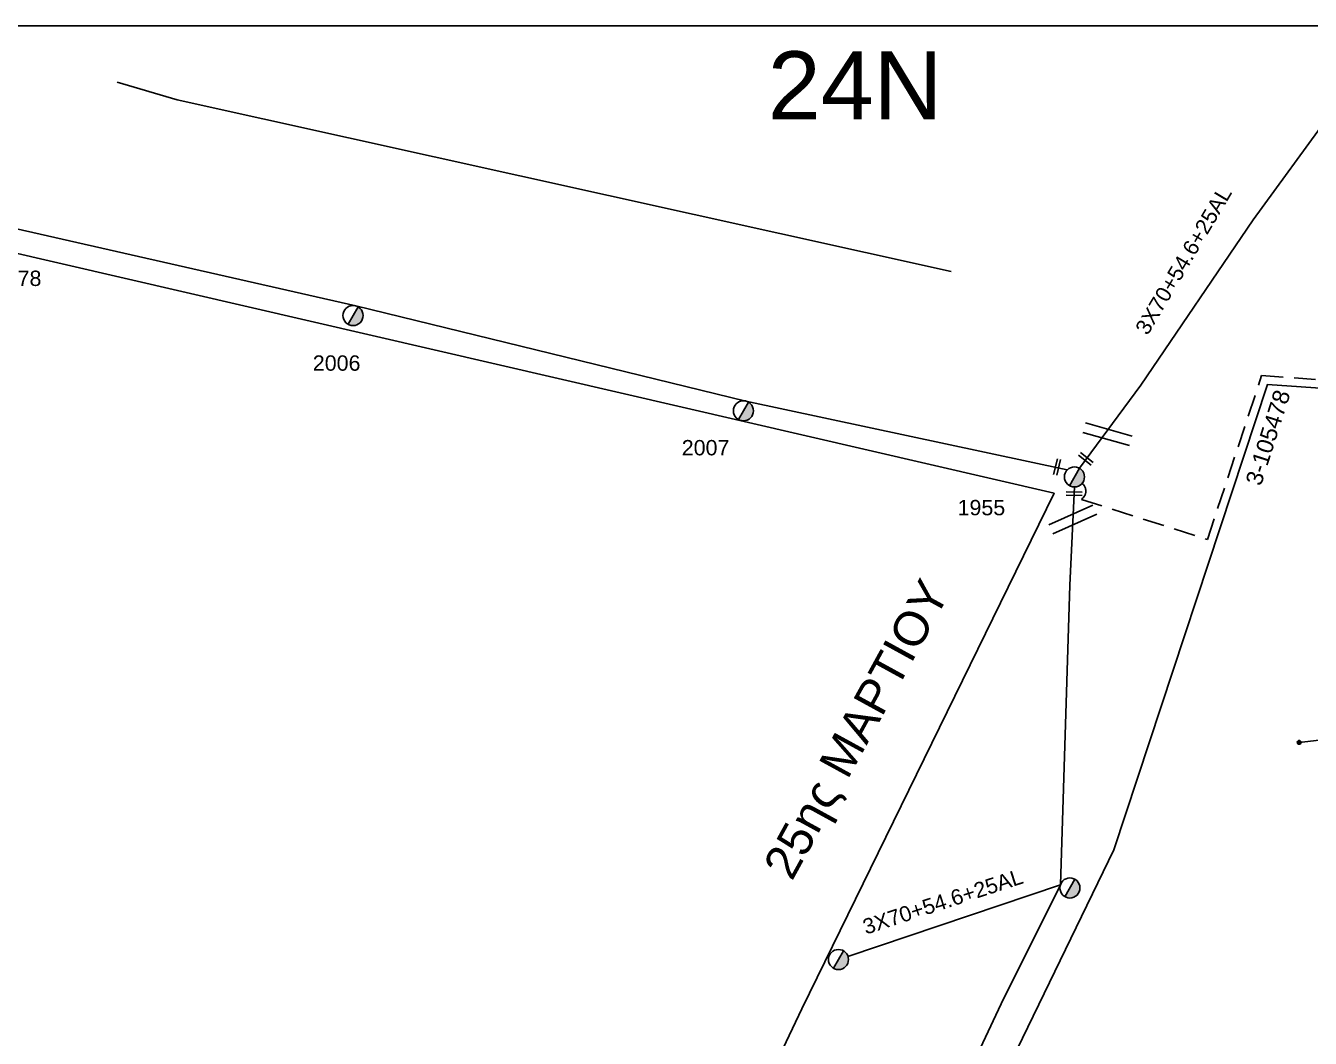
# Model space of a CAD drawing. Header units: millimetres. Extents: x 924 to 3152, y 704 to 1760.
# Drawn here: x 2067.1 to 2217.9, y 1606 to 1724.8 of the extents above; entities that cross this region are included whole.
import ezdxf

# ---------------------------------------------------------------- set-up
doc = ezdxf.new("R2010")
doc.units = ezdxf.units.MM
doc.linetypes.add('DASHED', pattern=[19.05, 12.7, -6.35])
for name, color, linetype in [('Άγνωστα', 7, 'Continuous'), ('Επιγραφές - Σχήματα', 7, 'Continuous'), ('Καλώδια ΧΤ   3x150AL+50XLPE', 7, 'DASHED'), ('Μηχανική τομή', 7, 'Continuous'), ('Στύλος ΦΜ', 7, 'Continuous'), ('Στύλος ΦΜ @ 1', 7, 'Continuous'), ('Συνδέσεις', 7, 'Continuous'), ('Συνεστραμμένα ΧΤ   3x70+54.6+25 AL', 7, 'SYN_LINE'), ('Τομή', 7, 'Continuous'), ('Υπόβαθρο ΔΕΗ', 7, 'Continuous')]:
    doc.layers.add(name, color=color, linetype=linetype)
doc.styles.get("Standard").update_dxf_attribs({"font": 'ARIAL.TTF'})
doc.linetypes.add('SYN_LINE', pattern='A,0.5,-0.0001,["/\\/\\/\\/",Standard,S=0.1,R=0,X=0,Y=-0.05],-0.25', length=0.7501)

# ---------------------------------------------------------------- blocks, each defined once
blk = doc.blocks.new('ΥΠΑΡΧΩΝ ΤΣΙΜΕΝΤΕΝΙΟΣ ΣΤΥΛΟΣ')
at = {"layer": 'Στύλος ΦΜ'}
blk.add_hatch(color=256, dxfattribs=at).paths.add_polyline_path([(-1.29, -2.28, 0.574793), (2.62, 0, 0.268822), (1.3, 2.27)])
blk.add_line((-1.29, -2.28), (1.3, 2.27), dxfattribs=at)
blk.add_circle((0, 0), 2.62, dxfattribs=at)
at = {"layer": 'Στύλος ΦΜ', "flags": 4}
for tag, p in [('ΑΡΙΘΜΟΣ', (-4.68, 8.05)), ('ΤΥΠΟΣ', (-4.91, 3.03))]:
    blk.add_attdef(tag, p, '', height=4, dxfattribs=at)
blk = doc.blocks.new('ΜΗΧΑΝΙΚΗ ΤΟΜΗ')
at = {"layer": 'Μηχανική τομή', "ltscale": 40}
for p, q in [((-1.89, 0.78), (1.89, 0.78)), ((1.89, 0), (-1.89, 0))]:
    blk.add_line(p, q, dxfattribs=at)
blk = doc.blocks.new('ΤΟΜΗ')
at = {"layer": 'Τομή', "ltscale": 40}
for p, q in [((-5.68, 0), (5.68, 0)), ((5.68, -2.33), (-5.68, -2.33))]:
    blk.add_line(p, q, dxfattribs=at)
blk = doc.blocks.new('_ΣΥΝΔΕΣΗ')
at = {"layer": 'Συνδέσεις', "linetype": 'SYN_LINE', "ltscale": 40}
blk.add_hatch(color=256, dxfattribs=at).paths.add_polyline_path([(0.5, -0.01, 1), (-0.5, -0.01, 1)])
at = {"layer": 'Συνδέσεις'}
blk.add_circle((0, -0.01), 0.5, dxfattribs=at)

msp = doc.modelspace()

# ---------------------------------------------------------------- linework, layer by layer
at = {"layer": 'Άγνωστα', "color": 133, "linetype": 'SYN_LINE', "ltscale": 20}
msp.add_lwpolyline([(2064.15, 1701.411), (2105.853, 1691.941), (2151.627, 1680.775), (2189.363, 1672.692)], dxfattribs=at)
at = {"layer": 'Επιγραφές - Σχήματα'}
msp.add_lwpolyline([(945.928, 1724.828), (2912.268, 1724.828), (2912.268, 721.757), (945.928, 721.757)], close=True, dxfattribs=at)
at = {"layer": 'Καλώδια ΧΤ   3x150AL+50XLPE', "color": 133, "linetype": 'DASHED', "ltscale": 0.2}
msp.add_lwpolyline([(2191.104, 1671.107, -0.5142281), (2191.019, 1669.239), (2205.818, 1664.536), (2212.18, 1683.781), (2221.624, 1683.075), (2222.165, 1679.935), (2254.554, 1680.762)], format="xyb", dxfattribs=at)
at = {"layer": 'Συνεστραμμένα ΧΤ   3x70+54.6+25 AL', "color": 2, "ltscale": 20}
msp.add_lwpolyline([(2190.79, 1672.89), (2197.985, 1682.621), (2211.201, 1702.034), (2220.146, 1714.329)], dxfattribs=at)
at = {"layer": 'Συνεστραμμένα ΧΤ   3x70+54.6+25 AL', "color": 5, "ltscale": 20}
for points in [[(2190.205, 1670.69), (2189.681, 1659.151), (2188.563, 1624.012), (2188.563, 1624.012), (2181.606, 1610.027), (2158.848, 1561.6)], [(2188.563, 1624.012), (2163.627, 1615.591)]]:
    msp.add_lwpolyline(points, dxfattribs=at)
at = {"layer": 'Συνεστραμμένα ΧΤ   3x70+54.6+25 AL', "color": 27, "ltscale": 10}
msp.add_lwpolyline([(2216.586, 1640.715), (2228.302, 1642.054)], dxfattribs=at)
at = {"layer": 'Υπόβαθρο ΔΕΗ', "ltscale": 0.2}
for points in [[(2077.858, 1718.184), (2084.871, 1716.14), (2175.744, 1695.989)], [(2064.13, 1698.568), (2043.494, 1640.593), (2043.494, 1640.593), (2033.211, 1611.571), (2021.698, 1577.986), (2015.772, 1560.737), (2051.235, 1544.01), (2102.781, 1521.795), (2102.781, 1521.795), (2119.056, 1528.897), (2139.02, 1569.077), (2158.21, 1609.426), (2187.814, 1669.952), (2064.13, 1698.568), (2064.13, 1698.568)], [(2165.217, 1567.027), (2228.025, 1534.665), (2241.458, 1544.199), (2230.395, 1609.511), (2232.265, 1615.432), (2220.767, 1682.155), (2212.884, 1682.725), (2194.835, 1628.122), (2165.217, 1567.027), (2165.217, 1567.027)]]:
    msp.add_lwpolyline(points, dxfattribs=at)

# ---------------------------------------------------------------- block references
at = {"layer": 'Μηχανική τομή'}
for p, xscale, yscale, zscale, rotation in [((2187.973, 1673.078), 0.4999999999999995, 0.4999999999999995, 0.4999999999999995, 256.0802597746054), ((2191.671, 1674.157), 0.499999999999999, 0.499999999999999, 0.499999999999999, 141.418994561772), ((2190.178, 1670.102), 0.4999999999999992, 0.4999999999999992, 0.4999999999999992, 178.1464364595116)]:
    msp.add_blockref('ΜΗΧΑΝΙΚΗ ΤΟΜΗ', p, dxfattribs=dict(at, xscale=xscale, yscale=yscale, zscale=zscale, rotation=rotation))
at = {"layer": 'Στύλος ΦΜ @ 1', "ltscale": 40}
ref = msp.add_blockref('ΥΠΑΡΧΩΝ ΤΣΙΜΕΝΤΕΝΙΟΣ ΣΤΥΛΟΣ', (2063.057, 1701.85), dxfattribs=dict(at, xscale=0.4499999999998181, yscale=0.4499999999998181, zscale=0.4499999999998181))
ref.add_attrib('ΤΥΠΟΣ', '578', (2064.764, 1694.279), dxfattribs={"layer": 'Στύλος ΦΜ', "height": 1.8, "flags": 4})
ref = msp.add_blockref('ΥΠΑΡΧΩΝ ΤΣΙΜΕΝΤΕΝΙΟΣ ΣΤΥΛΟΣ', (2105.533, 1690.807), dxfattribs=dict(at, xscale=0.4499999999998181, yscale=0.4499999999998181, zscale=0.4499999999998181))
ref.add_attrib('ΤΥΠΟΣ', '2006', (2100.812, 1684.335), dxfattribs={"layer": 'Στύλος ΦΜ', "height": 1.8, "flags": 4})
ref = msp.add_blockref('ΥΠΑΡΧΩΝ ΤΣΙΜΕΝΤΕΝΙΟΣ ΣΤΥΛΟΣ', (2151.349, 1679.631), dxfattribs=dict(at, xscale=0.4499999999998181, yscale=0.4499999999998181, zscale=0.4499999999998181))
ref.add_attrib('ΤΥΠΟΣ', '2007', (2144.115, 1674.402), dxfattribs={"layer": 'Στύλος ΦΜ', "height": 1.8, "flags": 4})
ref = msp.add_blockref('ΥΠΑΡΧΩΝ ΤΣΙΜΕΝΤΕΝΙΟΣ ΣΤΥΛΟΣ', (2190.205, 1671.868), dxfattribs=dict(at, xscale=0.4499999999998181, yscale=0.4499999999998181, zscale=0.4499999999998181))
ref.add_attrib('ΤΥΠΟΣ', '1955', (2176.488, 1667.368), dxfattribs={"layer": 'Στύλος ΦΜ', "height": 1.8, "flags": 4})
at = {"layer": 'Στύλος ΦΜ @ 1', "ltscale": 40, "xscale": 0.4499999999998181, "yscale": 0.4499999999998181, "zscale": 0.4499999999998181}
for p in [(2189.677, 1623.629), (2162.507, 1615.226)]:
    msp.add_blockref('ΥΠΑΡΧΩΝ ΤΣΙΜΕΝΤΕΝΙΟΣ ΣΤΥΛΟΣ', p, dxfattribs=at)
at = {"layer": 'Συνδέσεις', "xscale": 0.4499999999998181, "yscale": 0.4499999999998181, "zscale": 0.4499999999998181}
msp.add_blockref('_ΣΥΝΔΕΣΗ', (2216.587, 1640.721), dxfattribs=at)
at = {"layer": 'Τομή', "xscale": 0.4999999999999996, "yscale": 0.4999999999999996, "zscale": 0.4999999999999996}
for p, rotation in [((2193.916, 1676.313), 164.2603527943916), ((2189.779, 1667.401), 24.13827228755876)]:
    msp.add_blockref('ΤΟΜΗ', p, dxfattribs=dict(at, rotation=rotation))

# ---------------------------------------------------------------- texts
at = {"layer": 'Επιγραφές - Σχήματα', "linetype": 'DASHED', "insert": (2154.208, 1721.82), "char_height": 8, "width": 22.41044, "attachment_point": 1}
msp.add_mtext('24N', dxfattribs=at)
at = {"layer": 'Επιγραφές - Σχήματα', "insert": (2210.239, 1671.304), "char_height": 1.8, "attachment_point": 1, "rotation": 72.382}
msp.add_mtext_dynamic_manual_height_columns('{\\H1.0833x;3-105478}', width=10.09091, gutter_width=12.5, heights=[0], dxfattribs=at)
at = {"layer": 'Επιγραφές - Σχήματα', "linetype": 'Continuous', "insert": (2153.537, 1626.261), "char_height": 4, "width": 47.13111, "attachment_point": 1, "rotation": 61.28229}
msp.add_mtext('25ης ΜΑΡΤΙΟΥ', dxfattribs=at)
at = {"layer": 'Συνεστραμμένα ΧΤ   3x70+54.6+25 AL', "color": 7, "char_height": 1.8, "width": 168.37176, "attachment_point": 1}
for insert, rotation in [((2197.245, 1689.312), 59.39549), ((2165.169, 1619.851), 18.06937)]:
    msp.add_mtext('3X70+54.6+25AL', dxfattribs=dict(at, insert=insert, rotation=rotation))

doc.saveas('drawing.dxf')
